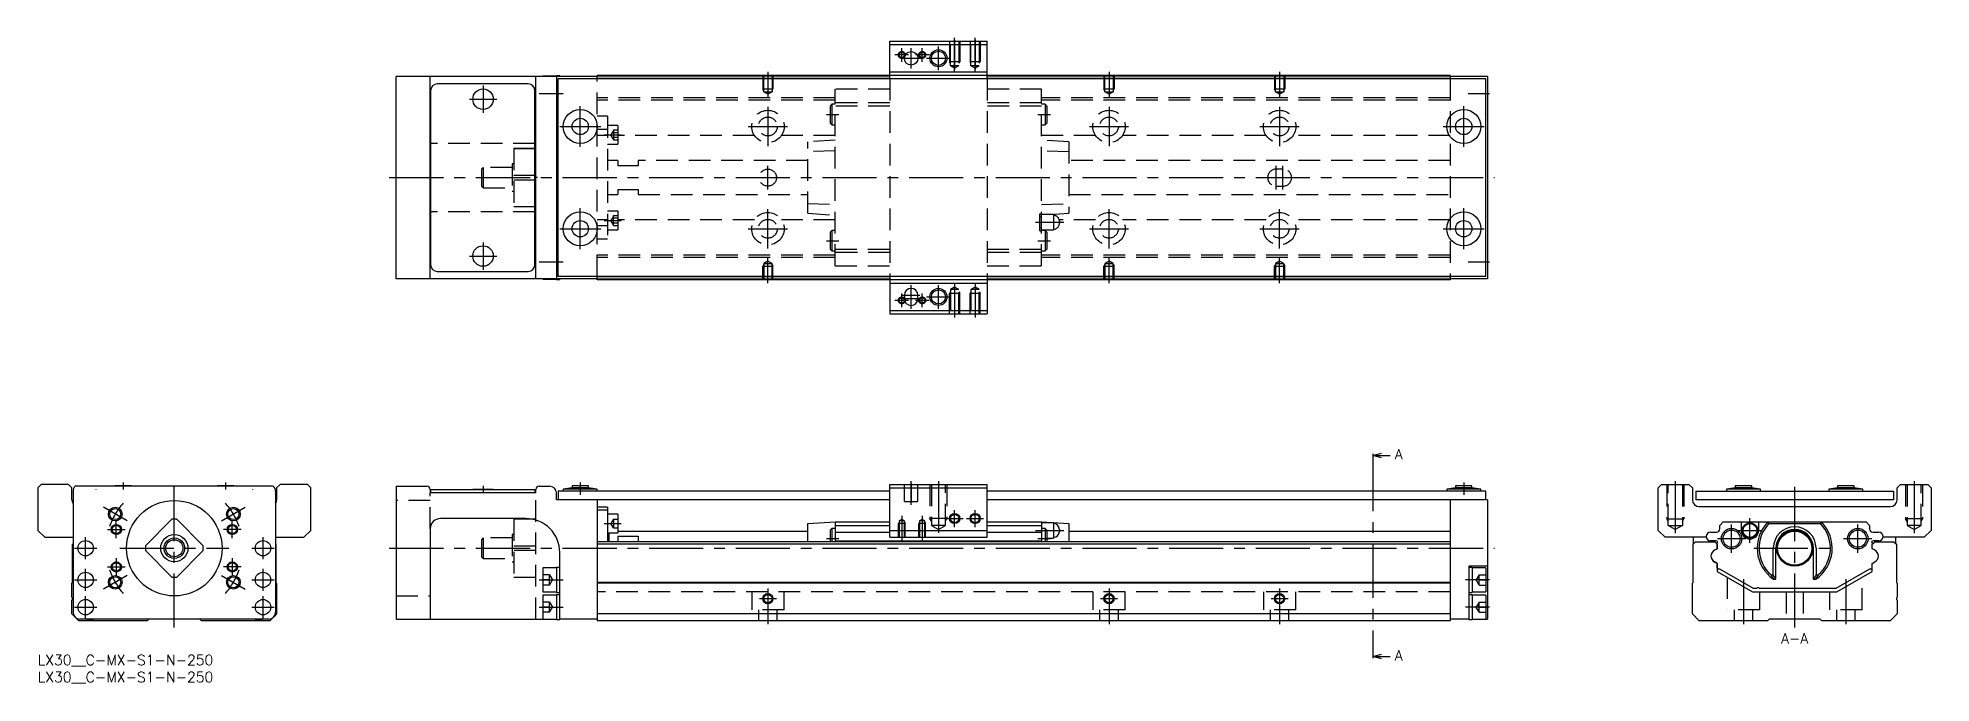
# Model space of a CAD drawing. Extents: x 0 to 555, y -8 to 181.
import ezdxf

# ---------------------------------------------------------------- set-up
doc = ezdxf.new("R2010")
doc.units = 0
doc.header["$LTSCALE"] = 0.5
doc.linetypes.add('CENTER', pattern=[50.8, 31.75, -6.35, 6.35, -6.35])
doc.linetypes.add('DASHED', pattern=[19.05, 12.7, -6.35])
for name, color, linetype in [('MSM_CENTER', 1, 'CENTER'), ('MSM_CONTINUOUS', 7, 'CONTINUOUS'), ('MSM_DASHED', 4, 'DASHED'), ('MSM_NARROW', 5, 'CONTINUOUS'), ('MSM_PART_NUMBER', 7, 'CONTINUOUS')]:
    doc.layers.add(name, color=color, linetype=linetype)
doc.styles.get("Standard").update_dxf_attribs({"font": 'txt.shx', "height": 3, "bigfont": 'bigfont.shx'})

# ---------------------------------------------------------------- blocks, each defined once
blk = doc.blocks.new('*U2')
at = {"layer": 'MSM_PART_NUMBER'}
blk.add_text('LX30__C-MX-S1-N-250', height=3, dxfattribs=at).set_placement((0, -3))
blk = doc.blocks.new('*U3')
at = {"layer": 'MSM_PART_NUMBER'}
blk.add_text('LX30__C-MX-S1-N-250', height=3, dxfattribs=at).set_placement((0, -8))

msp = doc.modelspace()

# ---------------------------------------------------------------- linework, layer by layer
at = {"layer": 'MSM_CENTER'}
for p, q in [((253.25, 174), (253.25, 178)), ((256, 172), (256, 178)), ((259.25, 174), (259.25, 178)), ((264, 171.5), (264, 178.5)), ((264, 172.37), (264, 177.62)), ((268.75, 171.09), (268.75, 181)), ((268.75, 180.4), (268.75, 171.69)), ((274.75, 171.09), (274.75, 181)), ((274.75, 180.4), (274.75, 171.69)), ((255.25, 176), (251.25, 176)), ((253, 175), (259, 175)), ((253.9, 175), (258.1, 175)), ((256, 172.9), (256, 177.1)), ((261.25, 176), (257.25, 176)), ((260.5, 175), (267.5, 175)), ((261.38, 175), (266.63, 175)), ((130.5, 167), (130.5, 159)), ((214, 171), (214, 163.49)), ((314, 171), (314, 163.49)), ((364, 171), (364, 163.49)), ((126.5, 163), (134.5, 163)), ((147, 164.7), (154, 164.7)), ((159, 149), (159, 161)), ((418, 149), (418, 161)), ((419.25, 164.7), (425.5, 164.7)), ((214, 160.75), (214, 149.25)), ((231.18, 158.5), (234.83, 158.5)), ((293.18, 158.5), (296.83, 158.5)), ((314, 160.75), (314, 149.25)), ((364, 160.75), (364, 149.25)), ((153, 155), (165, 155)), ((166, 152.55), (171, 152.55)), ((208.25, 155), (219.75, 155)), ((308.25, 155), (319.75, 155)), ((358.25, 155), (369.75, 155)), ((412, 155), (424, 155)), ((103, 140), (427, 140)), ((214, 136.5), (214, 143.5)), ((363, 136.5), (363, 143.5)), ((365, 136.5), (365, 143.5)), ((159, 119), (159, 131)), ((214, 119.25), (214, 130.75)), ((314, 119.25), (314, 130.75)), ((364, 119.25), (364, 130.75)), ((418, 119), (418, 131)), ((153, 125), (165, 125)), ((166, 127.44), (171, 127.44)), ((208.25, 125), (219.75, 125)), ((292.47, 126.9), (300.74, 126.9)), ((308.25, 125), (319.75, 125)), ((358.25, 125), (369.75, 125)), ((412, 125), (424, 125)), ((126.5, 117), (134.5, 117)), ((130.5, 121), (130.5, 113)), ((231.18, 121.5), (234.83, 121.5)), ((293.18, 121.5), (296.83, 121.5)), ((147, 115.3), (154, 115.3)), ((214, 109), (214, 116.51)), ((314, 109), (314, 116.51)), ((364, 109), (364, 116.51)), ((419.25, 115.3), (425.5, 115.3)), ((253.25, 102), (253.25, 106)), ((253.5, 105.5), (258.5, 105.5)), ((253.9, 105.5), (258.1, 105.5)), ((256, 101.5), (256, 108.5)), ((256, 102.4), (256, 107.6)), ((259.25, 102), (259.25, 106)), ((264, 101.5), (264, 108.5)), ((264, 102.37), (264, 107.62)), ((268.75, 108.91), (268.75, 99)), ((268.75, 108.31), (268.75, 99.6)), ((274.75, 108.91), (274.75, 99)), ((274.75, 108.31), (274.75, 99.6)), ((255.25, 104), (251.25, 104)), ((253.5, 104.5), (258.5, 104.5)), ((253.9, 104.5), (258.1, 104.5)), ((261.25, 104), (257.25, 104)), ((260.5, 105), (267.5, 105)), ((261.38, 105), (266.63, 105)), ((391.38, 58), (391.38, 0)), ((25, 50.6), (25, 48.5)), ((40, 8), (40, 51.5)), ((55, 50.6), (55, 48.5)), ((159, 50.6), (159, 47)), ((256, 44), (256, 51)), ((256, 50.25), (256, 44.75)), ((264, 51), (264, 35.81)), ((264, 50.66), (264, 36.15)), ((418, 50.6), (418, 47)), ((480, 50.93), (480, 35.74)), ((515, 8), (515, 51.5)), ((550, 50.93), (550, 35.74)), ((17, 48.6), (17, 48.49)), ((63, 48.49), (63, 48.6)), ((130.5, 49.61), (130.5, 47.49)), ((26.14, 39.3), (19.22, 43.3)), ((23, 34.22), (23, 39.38)), ((53.86, 39.3), (60.78, 43.3)), ((57, 34.22), (57, 39.38)), ((253.25, 40.76), (253.25, 33.5)), ((259.25, 40.76), (259.25, 33.5)), ((266.25, 40), (271.25, 40)), ((268.75, 37.5), (268.75, 42.5)), ((272.25, 40), (277.25, 40)), ((274.75, 37.5), (274.75, 42.5)), ((501.9, 32.88), (501.9, 40.12)), ((14, 28.05), (14, 34.55)), ((20.42, 36.8), (25.57, 36.8)), ((59.57, 36.8), (54.42, 36.8)), ((66, 28.05), (66, 34.55)), ((166, 38.55), (171, 38.55)), ((231.18, 34.1), (234.83, 34.1)), ((292.47, 36.5), (300.74, 36.5)), ((293.18, 34.1), (296.83, 34.1)), ((492.35, 34.1), (500.65, 34.1)), ((496.5, 29.95), (496.5, 38.25)), ((498.28, 36.5), (505.53, 36.5)), ((529.35, 34.1), (537.65, 34.1)), ((533.5, 29.95), (533.5, 38.25)), ((10.75, 31.3), (17.25, 31.3)), ((23, 28.38), (23, 23.23)), ((24, 31.3), (56, 31.3)), ((57, 28.38), (57, 23.23)), ((62.75, 31.3), (69.25, 31.3)), ((103, 31.3), (427, 31.3)), ((503, 31.3), (527, 31.3)), ((14, 18.75), (14, 25.25)), ((26.14, 23.3), (19.22, 19.3)), ((20.42, 25.8), (25.57, 25.8)), ((53.86, 23.3), (60.78, 19.3)), ((59.57, 25.8), (54.42, 25.8)), ((66, 18.75), (66, 25.25)), ((10.75, 22), (17.25, 22)), ((14, 10.75), (14, 17.25)), ((62.75, 22), (69.25, 22)), ((66, 10.75), (66, 17.25)), ((147, 22), (154, 22)), ((214, 19.5), (214, 9)), ((314, 19.5), (314, 9)), ((364, 19.5), (364, 9)), ((425.5, 22), (418.5, 22)), ((500, 22.18), (500, 9)), ((530, 22.18), (530, 9)), ((10.75, 14), (17.25, 14)), ((62.75, 14), (69.25, 14)), ((147, 14), (154, 14)), ((211.5, 16.5), (216.5, 16.5)), ((311.5, 16.5), (316.5, 16.5)), ((361.5, 16.5), (366.5, 16.5)), ((425.5, 14), (418.5, 14))]:
    msp.add_line(p, q, dxfattribs=at)
for start, end in [(138.5385, 161.4615), (18.5385, 41.4615), (198.5385, 221.4615), (318.5385, 341.4615)]:
    msp.add_arc((40, 31.3), 20, start, end, dxfattribs=at)
at = {"layer": 'MSM_CONTINUOUS'}
for p, q in [((249.75, 169), (249.75, 180)), ((249.75, 180), (278.25, 180)), ((249.75, 179), (278.25, 179)), ((278.25, 169), (278.25, 180)), ((105, 110.3), (105, 169.7)), ((164, 169.7), (105, 169.7)), ((115, 110.3), (115, 169.7)), ((143.7, 167.5), (117.1, 167.5)), ((146, 110.3), (146, 169.7)), ((148, 169.75), (148, 169.7)), ((152, 169.75), (148, 169.75)), ((153, 169.9), (152, 169.9)), ((152, 169.9), (152, 110.1)), ((152.5, 111), (152.5, 169)), ((424.5, 169), (152.5, 169)), ((153, 169.9), (153, 169.7)), ((164, 169), (164, 170)), ((414, 170), (164, 170)), ((249.75, 169.8), (164, 169.8)), ((249.75, 169.1), (164, 169.1)), ((249.75, 171), (278.25, 171)), ((414, 169.8), (278.25, 169.8)), ((414, 169.1), (278.25, 169.1)), ((414, 170), (414, 169)), ((425, 169.7), (414, 169.7)), ((424.5, 111), (424.5, 169)), ((425, 169.7), (425, 110.3)), ((115.1, 165.5), (115.1, 114.5)), ((145.7, 114.5), (145.7, 165.5)), ((115, 158.2), (115.1, 158.2)), ((145.7, 158.2), (146, 158.2)), ((115.1, 150), (115, 150)), ((146, 150), (145.7, 150)), ((146, 148.5), (145.7, 148.5)), ((146, 148.47), (145.7, 148.47)), ((145.7, 140.72), (146, 140.72)), ((146, 139.28), (145.7, 139.28)), ((115.1, 130), (115, 130)), ((146, 131.53), (145.7, 131.53)), ((146, 131.5), (145.7, 131.5)), ((146, 130), (145.7, 130)), ((115.1, 121.8), (115, 121.8)), ((146, 121.8), (145.7, 121.8)), ((117.1, 112.5), (143.7, 112.5)), ((164, 110.3), (105, 110.3)), ((148, 110.3), (148, 110.25)), ((148, 110.25), (152, 110.25)), ((152, 110.1), (153, 110.1)), ((424.5, 111), (152.5, 111)), ((153, 110.3), (153, 110.1)), ((164, 110), (164, 111)), ((249.75, 110.9), (164, 110.9)), ((249.75, 110.2), (164, 110.2)), ((414, 110), (164, 110)), ((249.75, 111), (249.75, 100)), ((249.75, 109), (278.25, 109)), ((254, 105.5), (254, 104.5)), ((258, 104.5), (258, 105.5)), ((278.25, 111), (278.25, 100)), ((414, 110.9), (278.25, 110.9)), ((414, 110.2), (278.25, 110.2)), ((414, 111), (414, 110)), ((425, 110.3), (414, 110.3)), ((249.75, 101), (278.25, 101)), ((249.75, 100), (278.25, 100)), ((391.38, 58.5), (393.88, 59.17)), ((391.38, 59), (391.38, 58)), ((393.88, 57.83), (391.38, 58.5)), ((391.38, 58.5), (396.38, 58.5)), ((1, 50), (0, 49)), ((9, 50), (1, 50)), ((10, 49), (9, 50)), ((71, 50), (70, 49)), ((79, 50), (71, 50)), ((80, 49), (79, 50)), ((249.75, 50), (278.25, 50)), ((249.75, 34.5), (249.75, 50)), ((278.25, 34.5), (278.25, 50)), ((475, 49), (476, 50)), ((476, 50), (484, 50)), ((484, 50), (485, 49)), ((545, 49), (546, 50)), ((546, 50), (554, 50)), ((554, 50), (555, 49)), ((0, 49), (0, 36.5)), ((10, 45.5), (10, 49)), ((10.3, 48), (10.3, 12.5)), ((69.02, 49.5), (10.98, 49.5)), ((22.6, 49.6), (22.6, 49.5)), ((27.4, 49.6), (22.6, 49.6)), ((27.4, 49.5), (27.4, 49.6)), ((52.6, 49.6), (52.6, 49.5)), ((57.4, 49.6), (52.6, 49.6)), ((57.4, 49.5), (57.4, 49.6)), ((69.7, 48), (69.7, 12.5)), ((70, 49), (70, 45.5)), ((80, 36.5), (80, 49)), ((105, 49.5), (105, 10.5)), ((105, 49.5), (114, 49.5)), ((115, 48.5), (115, 47.5)), ((146, 47.5), (115, 47.5)), ((115.1, 48.5), (115.1, 47.5)), ((115.1, 48.5), (145.7, 48.5)), ((127.5, 48.6), (133.5, 48.6)), ((127.5, 48.6), (127.5, 48.5)), ((133.5, 48.5), (133.5, 48.6)), ((145.7, 48.5), (145.7, 47.5)), ((146, 47.5), (146, 48.5)), ((147, 49.5), (150, 49.5)), ((152, 45.5), (152, 47.5)), ((249.75, 45.5), (152, 45.5)), ((152.5, 48), (152.5, 45.5)), ((249.75, 48), (152.5, 48)), ((156.6, 49), (154, 48.6)), ((154, 48.6), (154, 48)), ((164, 48.6), (154, 48.6)), ((156.6, 49.6), (156.6, 49)), ((161.4, 49.6), (156.6, 49.6)), ((161.4, 49), (156.6, 49)), ((161.4, 49), (161.4, 49.6)), ((164, 48.6), (161.4, 49)), ((164, 48), (164, 48.6)), ((164, 45.5), (164, 10)), ((249.75, 49), (278.25, 49)), ((424.5, 48), (278.25, 48)), ((425, 45.5), (278.25, 45.5)), ((415.6, 49), (413, 48.6)), ((413, 48.6), (413, 48)), ((423, 48.6), (413, 48.6)), ((414, 45.5), (414, 10)), ((415.6, 49.6), (415.6, 49)), ((420.4, 49.6), (415.6, 49.6)), ((420.4, 49), (415.6, 49)), ((420.4, 49), (420.4, 49.6)), ((423, 48.6), (420.4, 49)), ((423, 48), (423, 48.6)), ((424.5, 45.5), (424.5, 48)), ((425, 45.5), (425, 10.5)), ((475, 36.5), (475, 49)), ((485, 49), (485, 45.5)), ((486, 48), (544, 48)), ((486, 48), (486, 45.5)), ((544, 45.5), (486, 45.5)), ((497.6, 49), (495, 48.6)), ((495, 48.6), (495, 48)), ((505, 48.6), (495, 48.6)), ((502.4, 49.6), (497.6, 49.6)), ((497.6, 49.6), (497.6, 49)), ((502.4, 49), (497.6, 49)), ((502.4, 49), (502.4, 49.6)), ((505, 48.6), (502.4, 49)), ((505, 48), (505, 48.6)), ((527.6, 49), (525, 48.6)), ((535, 48.6), (525, 48.6)), ((525, 48.6), (525, 48)), ((532.4, 49.6), (527.6, 49.6)), ((527.6, 49.6), (527.6, 49)), ((532.4, 49), (527.6, 49)), ((532.4, 49), (532.4, 49.6)), ((535, 48.6), (532.4, 49)), ((535, 48), (535, 48.6)), ((544, 48), (544, 45.5)), ((545, 45.5), (545, 49)), ((555, 49), (555, 36.5)), ((39.28, 39.77), (31.53, 32.02)), ((48.47, 32.02), (40.72, 39.77)), ((143, 40), (118, 40)), ((167, 43.3), (164, 43.3)), ((167, 42.45), (164, 42.45)), ((167, 43.3), (167, 33.2)), ((170, 41.3), (167, 41.3)), ((170, 41.3), (170, 35.8)), ((225.75, 38.5), (233.75, 39)), ((233.75, 39), (249.75, 39)), ((233.75, 39), (233.75, 33.2)), ((278.25, 39), (294.25, 39)), ((294.25, 39), (302.25, 38.5)), ((294.25, 39), (294.25, 33.2)), ((487, 43.5), (543, 43.5)), ((493.05, 38), (494.05, 39)), ((494.05, 39), (535.95, 39)), ((499.4, 36.5), (499.4, 39)), ((504.4, 39), (504.4, 36.5)), ((507.14, 39), (507.4, 38.5)), ((522.6, 38.5), (522.86, 39)), ((535.95, 39), (536.95, 38)), ((0, 36.5), (2, 34.5)), ((2, 34.5), (10.3, 34.5)), ((69.7, 34.5), (78, 34.5)), ((78, 34.5), (80, 36.5)), ((115, 37), (115, 10.5)), ((167, 35.8), (170, 35.8)), ((167.5, 33.2), (167.5, 35.8)), ((170, 36.3), (225.75, 36.3)), ((170, 34.87), (176, 34.87)), ((170, 34.87), (170, 33.2)), ((176, 34.87), (176, 33.2)), ((225.75, 33.2), (225.75, 38.5)), ((232.75, 37.1), (232.25, 36.6)), ((232.25, 36.6), (232.25, 33.2)), ((233.75, 37.1), (232.75, 37.1)), ((232.75, 37.1), (232.75, 33.2)), ((233.75, 38), (249.75, 38)), ((233.75, 36), (249.75, 36)), ((233.75, 33.5), (294.25, 33.5)), ((249.75, 36.5), (278.25, 36.5)), ((249.75, 34.5), (278.25, 34.5)), ((278.25, 38), (294.25, 38)), ((278.25, 36), (294.25, 36)), ((297.7, 38.75), (294.25, 38.75)), ((295.25, 37.1), (294.25, 37.1)), ((295.75, 36.6), (295.25, 37.1)), ((295.25, 37.1), (295.25, 33.2)), ((295.75, 36.6), (295.75, 33.2)), ((295.75, 34.25), (297.7, 34.25)), ((297.7, 38.75), (297.7, 34.25)), ((299.45, 36.8), (299.45, 36.2)), ((302.25, 38.5), (302.25, 33.2)), ((302.25, 36.3), (414, 36.3)), ((477, 34.5), (475, 36.5)), ((489.13, 34.5), (477, 34.5)), ((485.3, 32.6), (485.3, 34.5)), ((490.35, 36), (492.05, 36)), ((491.75, 33.5), (490.35, 33.5)), ((493.05, 37), (493.05, 38)), ((507.4, 38.5), (522.6, 38.5)), ((536.95, 38), (536.95, 37)), ((537.95, 36), (539.65, 36)), ((539.65, 33.5), (538.25, 33.5)), ((553, 34.5), (540.87, 34.5)), ((544.7, 32.6), (544.7, 34.5)), ((555, 36.5), (553, 34.5)), ((10.2, 32.5), (10.3, 32.6)), ((10.2, 21.2), (10.2, 32.5)), ((31.53, 30.58), (39.28, 22.83)), ((40.72, 22.83), (48.47, 30.58)), ((69.7, 32.6), (69.8, 32.5)), ((69.8, 32.5), (69.8, 21.2)), ((153, 10.35), (153, 30)), ((414, 33.2), (164, 33.2)), ((414, 32.5), (164, 32.5)), ((485.2, 32.5), (485.9, 33.2)), ((485.2, 21.2), (485.2, 32.5)), ((485.9, 33.2), (491.55, 33.2)), ((492.25, 31.15), (491.5, 30.72)), ((491.55, 33.2), (492.25, 32.5)), ((491.55, 33.2), (492.25, 32.5)), ((491.6, 30.78), (492.25, 31.15)), ((492.2, 32.55), (492.2, 32.7)), ((492.25, 32.5), (492.2, 32.55)), ((492.25, 31.15), (492.25, 32.5)), ((492.25, 32.5), (492.25, 31.15)), ((508.74, 23.45), (508.74, 31.3)), ((509.5, 22.2), (509.5, 31.3)), ((520.5, 22.2), (520.5, 31.3)), ((521.26, 31.3), (521.26, 23.45)), ((537.75, 32.5), (538.45, 33.2)), ((537.75, 32.5), (538.45, 33.2)), ((537.75, 31.15), (537.75, 32.5)), ((538.4, 30.78), (537.75, 31.15)), ((537.8, 32.7), (537.8, 32.55)), ((538.4, 30.78), (538.49, 30.73)), ((538.45, 33.2), (544.1, 33.2)), ((544.1, 33.2), (544.8, 32.5)), ((544.8, 32.5), (544.8, 21.2)), ((152, 25.5), (148, 25.5)), ((148, 25.5), (148, 18.5)), ((153, 25.65), (152, 25.65)), ((152, 25.65), (152, 18.35)), ((425, 26), (419.5, 26)), ((419.5, 26), (419.5, 10.35)), ((420.5, 25.65), (419.5, 25.65)), ((420.5, 25.65), (420.5, 18.35)), ((424.5, 25.5), (420.5, 25.5)), ((424.5, 25.5), (424.5, 18.5)), ((492.25, 26.85), (491.5, 27.28)), ((491.6, 27.22), (492.25, 26.85)), ((492.25, 25.45), (492.25, 26.85)), ((492.25, 26.85), (492.25, 24.5)), ((492.25, 24.5), (502.64, 18.5)), ((493.1, 25.16), (492.7, 25.16)), ((502.91, 19.5), (493.1, 25.16)), ((508.07, 23.45), (508.74, 23.45)), ((509.5, 22.2), (508.74, 23.45)), ((521.26, 23.45), (520.5, 22.2)), ((521.26, 23.45), (521.93, 23.45)), ((536.9, 25.16), (527.09, 19.5)), ((527.36, 18.5), (537.75, 24.5)), ((537.3, 25.16), (536.9, 25.16)), ((537.75, 26.85), (538.5, 27.28)), ((537.75, 24.5), (537.75, 26.85)), ((10, 21), (10.2, 21.2)), ((10, 16.9), (10, 21)), ((69.8, 21.2), (70, 21)), ((70, 21), (70, 12)), ((148, 18.5), (152, 18.5)), ((152, 17.5), (148, 17.5)), ((148, 17.5), (148, 10.5)), ((152, 18.35), (153, 18.35)), ((153, 17.65), (152, 17.65)), ((152, 17.65), (152, 10.35)), ((414, 21.2), (164, 21.2)), ((414, 21), (164, 21)), ((419.5, 18.35), (420.5, 18.35)), ((420.5, 17.65), (419.5, 17.65)), ((420.5, 18.5), (424.5, 18.5)), ((420.5, 17.65), (420.5, 10.35)), ((424.5, 17.5), (420.5, 17.5)), ((424.5, 17.5), (424.5, 10.5)), ((485, 21), (485.2, 21.2)), ((485, 12), (485, 21)), ((502.64, 18.5), (527.36, 18.5)), ((503.85, 19.5), (502.91, 19.5)), ((527.09, 19.5), (504.65, 19.5)), ((508.82, 22.2), (509.5, 22.2)), ((520.5, 22.2), (521.18, 22.2)), ((544.8, 21.2), (545, 21)), ((545, 21), (545, 16.9)), ((10, 12), (10, 16.1)), ((10.7, 11.3), (10, 12)), ((70, 12), (69.3, 11.3)), ((414, 12), (164, 12)), ((487, 10), (485, 12)), ((545, 12), (543, 10)), ((545, 16.1), (545, 12)), ((12, 10), (11.1, 10.9)), ((32, 10), (12, 10)), ((67.7, 10.5), (12.3, 10.5)), ((32.5, 10.5), (32, 10)), ((48, 10), (47.5, 10.5)), ((68, 10), (48, 10)), ((68.9, 10.9), (68, 10)), ((105, 10.5), (152, 10.5)), ((152, 10.35), (153, 10.35)), ((164, 10.5), (153, 10.5)), ((414, 10), (164, 10)), ((419.5, 10.5), (414, 10.5)), ((419.5, 10.35), (420.5, 10.35)), ((420.5, 10.5), (425, 10.5)), ((507, 10), (487, 10)), ((507.5, 10.5), (507, 10)), ((522.5, 10.5), (507.5, 10.5)), ((523, 10), (522.5, 10.5)), ((543, 10), (523, 10)), ((391.38, -0.5), (393.88, 0.17)), ((391.38, 0), (391.38, -1)), ((393.88, -1.17), (391.38, -0.5)), ((391.38, -0.5), (396.38, -0.5))]:
    msp.add_line(p, q, dxfattribs=at)
for centre, radius in [((256, 175), 2), ((264, 175), 2.07), ((130.5, 163), 3), ((159, 155), 5), ((159, 155), 2.4), ((418, 155), 5), ((418, 155), 2.4), ((159, 125), 5), ((418, 125), 5), ((159, 125), 2.4), ((418, 125), 2.4), ((130.5, 117), 3), ((264, 105), 2.07), ((40, 31.3), 14), ((22.68, 41.3), 1.62), ((57.32, 41.3), 1.62), ((268.75, 40), 1.23), ((274.75, 40), 1.23), ((14, 31.3), 2.25), ((23, 36.8), 1.23), ((40, 31.3), 4), ((40, 31.3), 3), ((40, 31.3), 2.5), ((57, 36.8), 1.23), ((66, 31.3), 2.25), ((496.5, 34.1), 3), ((496.5, 34.1), 2.5), ((501.9, 36.5), 2.25), ((501.9, 36.5), 2.05), ((515, 31.3), 5.3), ((515, 31.3), 5), ((533.5, 34.1), 3), ((533.5, 34.1), 2.5), ((14, 22), 2.25), ((22.68, 21.3), 1.62), ((23, 25.8), 1.23), ((57.32, 21.3), 1.62), ((57, 25.8), 1.23), ((66, 22), 2.25), ((214, 16.5), 1.23), ((314, 16.5), 1.23), ((364, 16.5), 1.23), ((14, 14), 2.25), ((66, 14), 2.25)]:
    msp.add_circle(centre, radius, dxfattribs=at)
for centre, radius, start, end in [((117.1, 165.5), 2, 90, 180), ((143.7, 165.5), 2, 0, 90), ((117.1, 114.5), 2, 180, 270), ((143.7, 114.5), 2, 270, 0), ((256, 105.5), 2, 0, 180), ((256, 104.5), 2, 180, 0), ((12, 45.5), 2, 180, 211.7883), ((12.3, 48), 2, 131.4096, 180), ((67.7, 48), 2, 0, 48.5904), ((68, 45.5), 2, 328.2117, 0), ((114, 48.5), 1, 0, 90), ((147, 48.5), 1, 90, 180), ((150, 47.5), 2, 0, 90), ((487, 45.5), 2, 180, 270), ((543, 45.5), 2, 270, 0), ((40, 31.3), 8.5, 85.1192, 94.8808), ((118, 37), 3, 90, 180), ((143, 30), 10, 0, 90), ((515, 31.3), 11, 135.573, 235.8196), ((515, 31.3), 11, 304.1804, 44.427), ((297.7, 36.8), 1.75, 0, 90), ((297.7, 36.2), 1.75, 270, 0), ((490.35, 34.75), 1.25, 90, 270), ((491.75, 32.5), 1, 41.234, 90), ((492.05, 37), 1, 270, 0), ((501.9, 36.5), 2.5, 180, 0), ((515, 31.3), 10.47, 136.5713, 228.5552), ((515, 31.3), 6.26, 0, 180), ((515, 31.3), 5.5, 0, 180), ((515, 31.3), 10.47, 311.4448, 43.4287), ((537.95, 37), 1, 180, 270), ((538.25, 32.5), 1, 90, 138.766), ((539.65, 34.75), 1.25, 270, 90), ((40, 31.3), 8.5, 175.1192, 184.8808), ((40, 31.3), 8.5, 355.1192, 4.8808), ((492.65, 28.85), 2.2, 121.4553, 176.019), ((492.65, 29.15), 2.2, 183.981, 238.5447), ((492.65, 29.15), 2.2, 183.981, 241.4552), ((492.65, 28.85), 2.2, 121.3887, 134.5331), ((492.7, 32.7), 0.5, 113.3254, 180), ((537.3, 32.7), 0.5, 0, 66.6746), ((537.35, 28.85), 2.2, 3.981, 61.4552), ((537.35, 29.15), 2.2, 301.4553, 356.019), ((40, 31.3), 8.5, 265.1192, 274.8808), ((492.7, 25.66), 0.5, 205.8419, 270), ((516, 27.35), 8.83, 206.1475, 215.6253), ((514, 27.35), 8.84, 324.3755, 333.8517), ((537.3, 25.66), 0.5, 270, 334.1581), ((9.7, 16.5), 0.5, 306.8699, 53.1301), ((504.25, 19.2), 0.5, 36.8699, 143.1301), ((545.3, 16.5), 0.5, 126.8699, 233.1301), ((12.3, 12.5), 2, 180, 270), ((67.7, 12.5), 2, 270, 0), ((15.3, 14), 3.65, 253.517, 286.483), ((64.7, 14), 3.65, 253.517, 286.483)]:
    msp.add_arc(centre, radius, start, end, dxfattribs=at)
at = {"layer": 'MSM_DASHED'}
for p, q in [((267.25, 180), (267.25, 174)), ((267.52, 172.8), (267.52, 180)), ((269.98, 180), (269.98, 172.8)), ((270.25, 180), (270.25, 174)), ((273.25, 180), (273.25, 174)), ((273.52, 172.8), (273.52, 180)), ((275.98, 180), (275.98, 172.8)), ((276.25, 180), (276.25, 174)), ((270.25, 174), (267.25, 174)), ((267.52, 173.53), (267.25, 174)), ((269.98, 172.8), (267.52, 172.8)), ((268.75, 172.09), (267.52, 172.8)), ((269.98, 172.8), (268.75, 172.09)), ((269.98, 173.53), (270.25, 174)), ((276.25, 174), (273.25, 174)), ((273.52, 173.53), (273.25, 174)), ((275.98, 172.8), (273.52, 172.8)), ((274.75, 172.09), (273.52, 172.8)), ((275.98, 172.8), (274.75, 172.09)), ((275.98, 173.53), (276.25, 174)), ((164, 111), (164, 169)), ((212.5, 170), (212.5, 166)), ((212.77, 165.2), (212.77, 170)), ((215.23, 170), (215.23, 165.2)), ((215.5, 170), (215.5, 166)), ((249.75, 169), (249.75, 111)), ((278.25, 169), (278.25, 111)), ((312.5, 170), (312.5, 166)), ((312.77, 165.2), (312.77, 170)), ((315.23, 170), (315.23, 165.2)), ((315.5, 170), (315.5, 166)), ((362.5, 170), (362.5, 166)), ((362.77, 165.2), (362.77, 170)), ((365.23, 170), (365.23, 165.2)), ((365.5, 170), (365.5, 166)), ((414, 169), (414, 111)), ((233.75, 163.45), (164, 163.45)), ((233.75, 162.75), (164, 162.75)), ((212.77, 165.53), (212.5, 166)), ((212.5, 166), (215.5, 166)), ((212.77, 165.2), (215.23, 165.2)), ((214, 164.49), (212.77, 165.2)), ((215.23, 165.2), (214, 164.49)), ((215.23, 165.53), (215.5, 166)), ((232.75, 161.5), (232.25, 161)), ((232.25, 161), (232.25, 156)), ((233.75, 161.5), (232.75, 161.5)), ((232.75, 161.5), (232.75, 155.5)), ((249.75, 165.9), (233.75, 165.9)), ((233.75, 114.1), (233.75, 165.9)), ((249.75, 161.95), (233.75, 161.95)), ((249.75, 160.95), (233.75, 160.95)), ((294.25, 165.9), (278.25, 165.9)), ((294.25, 161.95), (278.25, 161.95)), ((294.25, 160.95), (278.25, 160.95)), ((294.25, 114.1), (294.25, 165.9)), ((414, 163.45), (294.25, 163.45)), ((414, 162.75), (294.25, 162.75)), ((295.25, 161.5), (294.25, 161.5)), ((295.75, 161), (295.25, 161.5)), ((295.25, 161.5), (295.25, 155.5)), ((295.75, 161), (295.75, 156)), ((312.77, 165.53), (312.5, 166)), ((312.5, 166), (315.5, 166)), ((312.77, 165.2), (315.23, 165.2)), ((314, 164.49), (312.77, 165.2)), ((315.23, 165.2), (314, 164.49)), ((315.23, 165.53), (315.5, 166)), ((362.77, 165.53), (362.5, 166)), ((362.5, 166), (365.5, 166)), ((362.77, 165.2), (365.23, 165.2)), ((364, 164.49), (362.77, 165.2)), ((365.23, 165.2), (364, 164.49)), ((365.23, 165.53), (365.5, 166)), ((167, 158), (164, 158)), ((167, 158), (167, 122)), ((232.25, 156), (232.75, 155.5)), ((232.75, 155.5), (233.75, 155.5)), ((294.25, 155.5), (295.25, 155.5)), ((295.25, 155.5), (295.75, 156)), ((145.7, 150), (115.1, 150)), ((167, 154.13), (164, 154.13)), ((167, 152.38), (164, 152.38)), ((170, 155.3), (167, 155.3)), ((168.7, 153.8), (167.98, 152.55)), ((168.7, 151.3), (167.98, 152.55)), ((168.7, 154), (170, 154)), ((168.7, 154), (168.7, 151.11)), ((168.7, 153.28), (170, 153.28)), ((168.7, 151.83), (170, 151.83)), ((168.7, 151.11), (170, 151.11)), ((170, 155.3), (170, 149.8)), ((210.05, 152.36), (170, 152.36)), ((233.75, 152.36), (217.95, 152.36)), ((233.75, 151), (225.75, 150.47)), ((225.75, 129.53), (225.75, 150.47)), ((310.05, 152.36), (294.25, 152.36)), ((302.25, 150.47), (294.25, 151)), ((302.25, 150.47), (302.25, 129.53)), ((360.05, 152.36), (317.95, 152.36)), ((414, 152.36), (367.95, 152.36)), ((139.5, 148.5), (139.5, 131.5)), ((145.7, 148.5), (139.5, 148.5)), ((145.7, 148.47), (139.5, 148.47)), ((167, 149.8), (170, 149.8)), ((170, 145), (167, 145)), ((170, 145), (170, 143.5)), ((176, 145), (176, 143.5)), ((225.75, 145), (176, 145)), ((233.75, 147.86), (225.75, 147.6)), ((302.25, 147.6), (294.25, 147.86)), ((414, 145), (302.25, 145)), ((130.5, 143), (130, 142.5)), ((130, 142.5), (130, 137.5)), ((130.5, 143), (130.5, 137)), ((139, 143), (130.5, 143)), ((139, 144), (139, 136)), ((139.5, 144), (139, 144)), ((139.5, 140.72), (145.7, 140.72)), ((145.7, 139.28), (139.5, 139.28)), ((146.5, 140), (146, 140)), ((176, 143.5), (170, 143.5)), ((365, 142.5), (363, 142.5)), ((130, 137.5), (130.5, 137)), ((130.5, 137), (139, 137)), ((139, 136), (139.5, 136)), ((167, 135), (170, 135)), ((170, 136.5), (176, 136.5)), ((170, 136.5), (170, 135)), ((176, 136.5), (176, 135)), ((176, 135), (225.75, 135)), ((302.25, 135), (414, 135)), ((363, 137.5), (365, 137.5)), ((145.7, 130), (115.1, 130)), ((139.5, 131.53), (145.7, 131.53)), ((139.5, 131.5), (145.7, 131.5)), ((170, 130.19), (167, 130.19)), ((168.7, 128.69), (167.98, 127.44)), ((168.7, 128.89), (170, 128.89)), ((168.7, 126), (168.7, 128.89)), ((168.7, 128.17), (170, 128.17)), ((170, 130.19), (170, 124.69)), ((225.75, 132.4), (233.75, 132.14)), ((225.75, 129.53), (233.75, 129)), ((293.75, 129.4), (294.25, 129.4)), ((293.75, 124.4), (293.75, 129.4)), ((294.25, 128.4), (293.75, 128.4)), ((294.25, 132.14), (302.25, 132.4)), ((297.7, 129.15), (294.25, 129.15)), ((296.51, 129.15), (302.25, 129.53)), ((297.7, 129.15), (297.7, 124.65)), ((167, 127.62), (164, 127.62)), ((167, 125.87), (164, 125.87)), ((167, 124.69), (170, 124.69)), ((168.7, 126.19), (167.98, 127.44)), ((168.7, 126.72), (170, 126.72)), ((168.7, 126), (170, 126)), ((210.05, 127.64), (170, 127.64)), ((233.75, 127.64), (217.95, 127.64)), ((232.75, 124.5), (232.25, 124)), ((232.25, 124), (232.25, 119)), ((232.75, 124.5), (232.75, 118.5)), ((233.75, 124.5), (232.75, 124.5)), ((293.75, 125.4), (294.25, 125.4)), ((293.75, 124.4), (294.25, 124.4)), ((294.25, 124.65), (297.7, 124.65)), ((295.25, 124.5), (294.25, 124.5)), ((295.25, 124.5), (295.25, 118.5)), ((295.75, 124), (295.25, 124.5)), ((295.75, 124), (295.75, 119)), ((310.05, 127.64), (299.39, 127.64)), ((299.45, 127.2), (299.45, 126.6)), ((360.05, 127.64), (317.95, 127.64)), ((414, 127.64), (367.95, 127.64)), ((164, 122), (167, 122)), ((233.75, 117.25), (164, 117.25)), ((232.25, 119), (232.75, 118.5)), ((232.75, 118.5), (233.75, 118.5)), ((233.75, 119.05), (249.75, 119.05)), ((249.75, 118.05), (233.75, 118.05)), ((278.25, 119.05), (294.25, 119.05)), ((294.25, 118.05), (278.25, 118.05)), ((294.25, 118.5), (295.25, 118.5)), ((414, 117.25), (294.25, 117.25)), ((295.25, 118.5), (295.75, 119)), ((233.75, 116.55), (164, 116.55)), ((212.77, 114.47), (212.5, 114)), ((212.5, 110), (212.5, 114)), ((212.5, 114), (215.5, 114)), ((214, 115.51), (212.77, 114.8)), ((212.77, 114.8), (212.77, 110)), ((212.77, 114.8), (215.23, 114.8)), ((215.23, 114.8), (214, 115.51)), ((215.23, 110), (215.23, 114.8)), ((215.23, 114.47), (215.5, 114)), ((215.5, 110), (215.5, 114)), ((233.75, 114.1), (249.75, 114.1)), ((278.25, 114.1), (294.25, 114.1)), ((414, 116.55), (294.25, 116.55)), ((312.77, 114.47), (312.5, 114)), ((312.5, 110), (312.5, 114)), ((312.5, 114), (315.5, 114)), ((314, 115.51), (312.77, 114.8)), ((312.77, 114.8), (312.77, 110)), ((312.77, 114.8), (315.23, 114.8)), ((315.23, 114.8), (314, 115.51)), ((315.23, 110), (315.23, 114.8)), ((315.23, 114.47), (315.5, 114)), ((315.5, 110), (315.5, 114)), ((362.77, 114.47), (362.5, 114)), ((362.5, 110), (362.5, 114)), ((362.5, 114), (365.5, 114)), ((364, 115.51), (362.77, 114.8)), ((362.77, 114.8), (362.77, 110)), ((362.77, 114.8), (365.23, 114.8)), ((365.23, 114.8), (364, 115.51)), ((365.23, 110), (365.23, 114.8)), ((365.23, 114.47), (365.5, 114)), ((365.5, 110), (365.5, 114)), ((267.52, 106.47), (267.25, 106)), ((270.25, 106), (267.25, 106)), ((267.25, 100), (267.25, 106)), ((268.75, 107.91), (267.52, 107.2)), ((269.98, 107.2), (267.52, 107.2)), ((267.52, 107.2), (267.52, 100)), ((269.98, 107.2), (268.75, 107.91)), ((269.98, 100), (269.98, 107.2)), ((269.98, 106.47), (270.25, 106)), ((270.25, 100), (270.25, 106)), ((273.52, 106.47), (273.25, 106)), ((276.25, 106), (273.25, 106)), ((273.25, 100), (273.25, 106)), ((274.75, 107.91), (273.52, 107.2)), ((275.98, 107.2), (273.52, 107.2)), ((273.52, 107.2), (273.52, 100)), ((275.98, 107.2), (274.75, 107.91)), ((275.98, 100), (275.98, 107.2)), ((275.98, 106.47), (276.25, 106)), ((276.25, 100), (276.25, 106)), ((254, 45), (254, 50)), ((258, 45), (258, 50)), ((261.5, 50), (261.5, 40)), ((261.93, 50), (261.93, 38)), ((266.07, 38), (266.07, 50)), ((266.5, 50), (266.5, 40)), ((115, 45.3), (105, 45.3)), ((115, 37), (115, 47.5)), ((146, 10.5), (146, 47.5)), ((254, 45), (258, 45)), ((477.5, 49.93), (477.5, 39.93)), ((477.93, 37.93), (477.93, 49.93)), ((482.07, 49.93), (482.07, 37.93)), ((482.5, 49.93), (482.5, 39.93)), ((547.5, 49.93), (547.5, 39.93)), ((547.93, 49.93), (547.93, 37.93)), ((552.07, 37.93), (552.07, 49.93)), ((552.5, 49.93), (552.5, 39.93)), ((139.5, 39.8), (139.5, 22.8)), ((146, 39.8), (139.5, 39.8)), ((146, 39.77), (139.5, 39.77)), ((168.7, 39.8), (167.98, 38.55)), ((168.7, 39.8), (170, 39.8)), ((168.7, 39.8), (168.7, 37.3)), ((252.47, 38.87), (252.25, 38.5)), ((253.25, 39.76), (252.47, 39.31)), ((254.03, 39.31), (252.47, 39.31)), ((252.47, 39.31), (252.47, 34.5)), ((254.03, 39.31), (253.25, 39.76)), ((254.03, 34.5), (254.03, 39.31)), ((254.03, 38.87), (254.25, 38.5)), ((258.47, 38.87), (258.25, 38.5)), ((259.25, 39.76), (258.47, 39.31)), ((260.03, 39.31), (258.47, 39.31)), ((258.47, 39.31), (258.47, 34.5)), ((260.03, 39.31), (259.25, 39.76)), ((260.03, 34.5), (260.03, 39.31)), ((260.03, 38.87), (260.25, 38.5)), ((266.5, 40), (261.5, 40)), ((261.93, 39.25), (261.5, 40)), ((266.07, 39.25), (266.5, 40)), ((477.5, 39.93), (482.5, 39.93)), ((477.93, 39.18), (477.5, 39.93)), ((482.07, 39.18), (482.5, 39.93)), ((552.5, 39.93), (547.5, 39.93)), ((547.93, 39.18), (547.5, 39.93)), ((552.07, 39.18), (552.5, 39.93)), ((130.5, 34.3), (130, 33.8)), ((130, 33.8), (130, 28.8)), ((130.5, 34.3), (130.5, 28.3)), ((139, 34.3), (130.5, 34.3)), ((139, 35.3), (139, 27.3)), ((139.5, 35.3), (139, 35.3)), ((168.7, 37.3), (167.98, 38.55)), ((168.7, 38.55), (170, 38.55)), ((168.7, 37.3), (170, 37.3)), ((254.25, 38.5), (252.25, 38.5)), ((252.25, 34.5), (252.25, 38.5)), ((254.25, 34.5), (254.25, 38.5)), ((260.25, 38.5), (258.25, 38.5)), ((258.25, 34.5), (258.25, 38.5)), ((260.25, 34.5), (260.25, 38.5)), ((266.07, 38), (261.93, 38)), ((261.93, 38), (264, 36.81)), ((264, 36.81), (266.07, 38)), ((480, 36.74), (477.93, 37.93)), ((477.93, 37.93), (482.07, 37.93)), ((482.07, 37.93), (480, 36.74)), ((547.93, 37.93), (550, 36.74)), ((552.07, 37.93), (547.93, 37.93)), ((550, 36.74), (552.07, 37.93)), ((130, 28.8), (130.5, 28.3)), ((130.5, 28.3), (139, 28.3)), ((139.5, 32.02), (146, 32.02)), ((146, 30.58), (139.5, 30.58)), ((139, 27.3), (139.5, 27.3)), ((139.5, 22.83), (146, 22.83)), ((139.5, 22.8), (146, 22.8)), ((150, 23.5), (148, 23.5)), ((150, 20.5), (150, 23.5)), ((150, 23.5), (150.87, 22)), ((422.5, 23.5), (421.63, 22)), ((422.5, 20.5), (422.5, 23.5)), ((422.5, 23.5), (424.5, 23.5)), ((495.25, 22.77), (495.25, 13.2)), ((534.75, 13.2), (534.75, 22.77)), ((105, 17.3), (115, 17.3)), ((150, 22), (148, 22)), ((150, 20.5), (148, 20.5)), ((150, 20.5), (150.87, 22)), ((414, 18.5), (164, 18.5)), ((209.25, 18.5), (209.25, 13.2)), ((218.75, 13.2), (218.75, 18.5)), ((309.25, 18.5), (309.25, 13.2)), ((318.75, 13.2), (318.75, 18.5)), ((359.25, 18.5), (359.25, 13.2)), ((368.75, 13.2), (368.75, 18.5)), ((422.5, 20.5), (421.63, 22)), ((422.5, 22), (424.5, 22)), ((422.5, 20.5), (424.5, 20.5)), ((504.75, 13.2), (504.75, 18.5)), ((512.5, 18.5), (512.5, 10.5)), ((517.5, 18.5), (517.5, 10.5)), ((525.25, 18.5), (525.25, 13.2)), ((150, 15.5), (148, 15.5)), ((150, 14), (148, 14)), ((150, 12.5), (148, 12.5)), ((150, 12.5), (150, 15.5)), ((150, 15.5), (150.87, 14)), ((150, 12.5), (150.87, 14)), ((218.75, 13.2), (209.25, 13.2)), ((211.25, 13.2), (211.25, 10)), ((216.75, 10), (216.75, 13.2)), ((318.75, 13.2), (309.25, 13.2)), ((311.25, 13.2), (311.25, 10)), ((316.75, 10), (316.75, 13.2)), ((368.75, 13.2), (359.25, 13.2)), ((361.25, 13.2), (361.25, 10)), ((366.75, 10), (366.75, 13.2)), ((422.5, 15.5), (421.63, 14)), ((422.5, 12.5), (421.63, 14)), ((422.5, 12.5), (422.5, 15.5)), ((422.5, 15.5), (424.5, 15.5)), ((422.5, 14), (424.5, 14)), ((422.5, 12.5), (424.5, 12.5)), ((504.75, 13.2), (495.25, 13.2)), ((497.25, 13.2), (497.25, 10)), ((502.75, 10), (502.75, 13.2)), ((534.75, 13.2), (525.25, 13.2)), ((527.25, 13.2), (527.25, 10)), ((532.75, 10), (532.75, 13.2))]:
    msp.add_line(p, q, dxfattribs=at)
for centre, radius in [((253.25, 176), 1), ((253.25, 176), 0.784), ((259.25, 176), 1), ((259.25, 176), 0.784), ((214, 155), 4.75), ((214, 155), 2.75), ((314, 155), 4.75), ((314, 155), 2.75), ((364, 155), 4.75), ((364, 155), 2.75), ((214, 140), 2.5), ((214, 125), 4.75), ((214, 125), 2.75), ((314, 125), 4.75), ((314, 125), 2.75), ((364, 125), 4.75), ((364, 125), 2.75), ((253.25, 104), 1), ((253.25, 104), 0.784), ((259.25, 104), 1), ((259.25, 104), 0.784)]:
    msp.add_circle(centre, radius, dxfattribs=at)
for centre, radius, start, end in [((363, 140), 2.5, 90, 270), ((365, 140), 2.5, 270, 90), ((297.7, 127.2), 1.75, 0, 90), ((297.7, 126.6), 1.75, 270, 0)]:
    msp.add_arc(centre, radius, start, end, dxfattribs=at)
at = {"layer": 'MSM_NARROW'}
for centre, radius in [((264, 175), 2.5), ((264, 105), 2.5), ((22.68, 41.3), 2), ((57.32, 41.3), 2), ((268.75, 40), 1.5), ((274.75, 40), 1.5), ((23, 36.8), 1.5), ((57, 36.8), 1.5), ((22.68, 21.3), 2), ((23, 25.8), 1.5), ((57.32, 21.3), 2), ((57, 25.8), 1.5), ((214, 16.5), 1.5), ((314, 16.5), 1.5), ((364, 16.5), 1.5)]:
    msp.add_circle(centre, radius, dxfattribs=at)

# ---------------------------------------------------------------- block references
at = {"layer": 'MSM_CONTINUOUS'}
for name in ['*U2', '*U3']:
    msp.add_blockref(name, (0, 0), dxfattribs=at)

# ---------------------------------------------------------------- texts
at = {"layer": 'MSM_PART_NUMBER'}
for s, p in [('A', (397.79, 57.37)), ('A-A', (511.01, 3.36)), ('A', (397.79, -1.63))]:
    msp.add_text(s, height=3, dxfattribs=at).set_placement(p)

doc.saveas('drawing.dxf')
